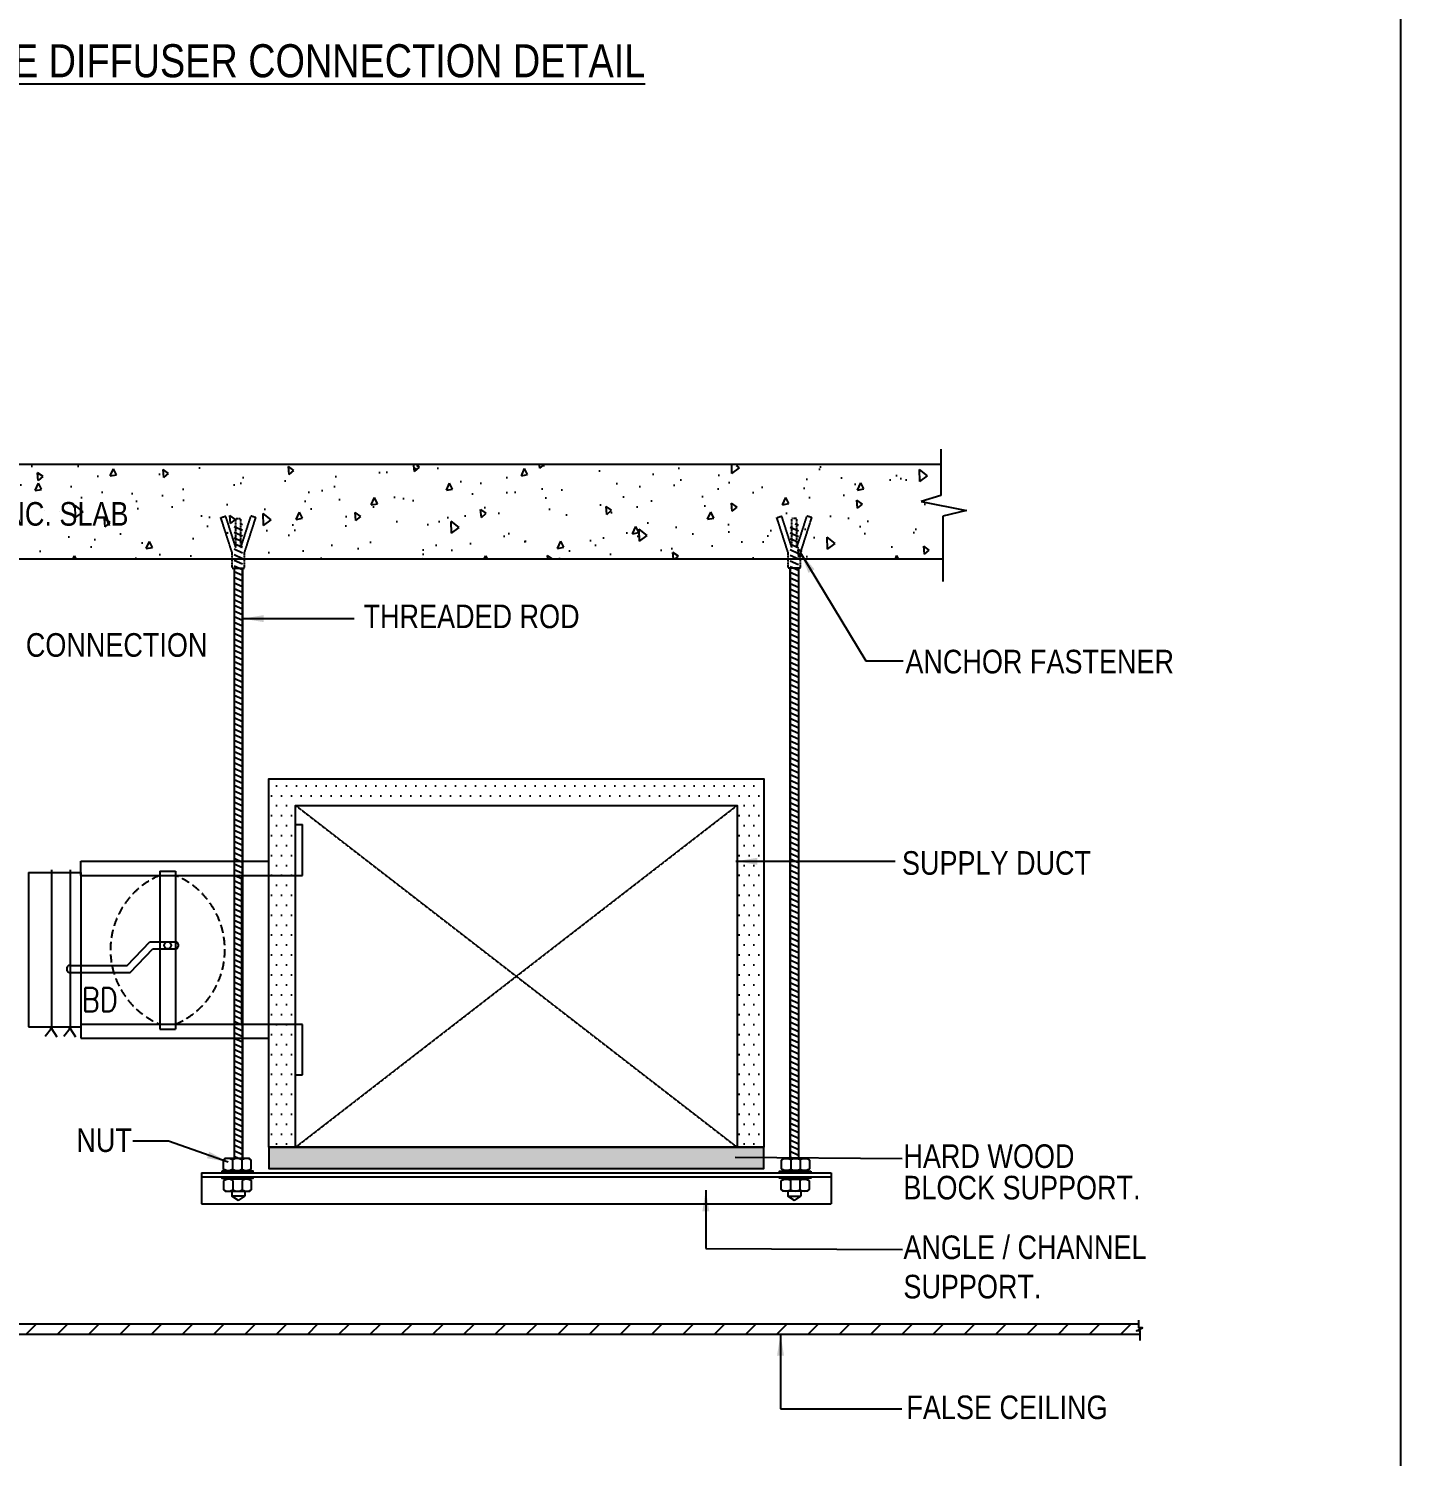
# Model space of a CAD drawing. Header units: millimetres. Extents: x -95178 to 274693, y -2232 to 263302.
# Drawn here: x 93776 to 108319, y 24629 to 39763 of the extents above; entities that cross this region are included whole.
import ezdxf

# ---------------------------------------------------------------- set-up
doc = ezdxf.new("R2010")
doc.units = ezdxf.units.MM
doc.linetypes.add('HIDDEN', pattern=[0.375, 0.25, -0.125])
doc.linetypes.add('HIDDEN2', pattern=[0.1875, 0.125, -0.0625])
for name, color, linetype in [('76-10767-XM-MECH-DETAIL$0$A070T-Det Title', 7, 'Continuous'), ('76-10767-XM-MECH-DETAIL$0$M500T_Mechserv-gen-text', 7, 'Continuous'), ('76-10767-XM-MECH-DETAIL$0$TBK-AS-SHOP$0$25', 7, 'Continuous'), ('DET-SUPP', 65, 'Continuous'), ('INSULATION', 8, 'Continuous')]:
    doc.layers.add(name, color=color, linetype=linetype)
doc.styles.add('76-10767-XM-MECH-DETAIL$0$Arial', font='ARIALN.TTF')
doc.styles.add('76-10767-XM-MECH-DETAIL$0$GHD Standard Arial', font='ARIALN.TTF')
doc.styles.add('ROMANS', font='romans.shx', dxfattribs={"width": 0.8})
doc.dimstyles.new('scale-100', dxfattribs={"dimscale": 225, "dimtxt": 1, "dimasz": 1, "dimexe": 1, "dimexo": 0.5, "dimgap": 0.5, "dimtad": 1, "dimtoh": 1, "dimdec": 0, "dimzin": 0, "dimdsep": 46, "dimtxsty": 'ROMANS', "dimcen": 0, "dimclrd": 15, "dimclre": 15, "dimclrt": 7, "dimadec": 0, "dimazin": 0, "dimtfac": 1, "dimtdec": 0, "dimtofl": 0, "dimtmove": 0, "dimatfit": 3, "dimfxl": 1, "dimtolj": 1, "dimtzin": 0, "dimarcsym": 0})
pattern_1 = [(155, (33841496.847, 299695534.535), (-22.821386134, -48.9406205), [])]

msp = doc.modelspace()

# ---------------------------------------------------------------- hatches: boundary and pattern name
h = msp.add_hatch()
h.set_pattern_fill('AR-CONC', color=256, scale=112.5, angle=45, style=0)
h.set_pattern_definition([(95, (157202.4, -64554.5), (620.496, 520.658), [84.375, -928.125]), (40, (157202.4, -64554.5), (-708.741, 487.989), [67.5, -742.5]), (145.4514, (157254.1, -64511.1), (-88.2444, 1008.647), [71.7077, -788.785]), (91.1842, (157043.3, -64395.4), (980.655, 717.3155), [126.562, -1392.187]), (141.6356, (157125, -64335.6), (-31.386, 1518.426), [107.562, -1183.177]), (36.1842, (157043.3, -64395.4), (-31.388, 1518.426), [101.25, -1113.75]), (66, (157162.6, -64355.6), (795.118, 154.5553), [84.375, -928.125]), (11, (157162.6, -64355.6), (-383.297, 770.4095), [67.5, -742.5]), (116.4514, (157228.9, -64342.7), (411.8216, 924.9644), [71.7077, -788.785]), (82.5, (157202.38, -64554.47), (-255.1423, 274.48854), [0, -733.5, 0, -753.75, 0, -745.3125]), (52.5, (157202.4, -64554.47), (-104.482, 523.0231), [0, -429.75, 0, -716.625, 0, -284.0625]), (12.5, (157025, -64731.86), (442.59544, 406.71086), [0, -281.25, 0, -877.5, 0, -1164.375]), (2.5, (156945.44, -64811.4), (384.2887, 543.5548), [0, -365.625, 0, -582.75, 0, -826.875])])
edge = h.paths.add_edge_path()
edge.add_line((95903.178, 34141.164), (95786.047, 34473.151))
edge.add_arc((96016.033, 34141.429), 403.649, 111.6972933, 124.733859, ccw=False)
edge.add_line((95866.802, 34516.48), (95931.842, 34141.164))
edge.add_line((95931.842, 34141.164), (95995.415, 34141.164))
edge.add_line((95995.415, 34141.164), (95945.993, 34538.955))
edge.add_arc((96016.033, 34141.429), 403.649, 80.0077601, 99.9922399, ccw=False)
edge.add_line((96086.072, 34538.955), (96036.65, 34141.164))
edge.add_line((96036.65, 34141.164), (96100.223, 34141.164))
edge.add_line((96100.223, 34141.164), (96165.263, 34516.48))
edge.add_arc((96016.033, 34141.429), 403.649, 55.266141, 68.3027067, ccw=False)
edge.add_line((96246.018, 34473.151), (96128.887, 34141.164))
edge.add_line((96128.887, 34141.164), (101765.457, 34141.164))
edge.add_line((101765.457, 34141.164), (101648.325, 34473.151))
edge.add_arc((101878.311, 34141.429), 403.649, 111.6972933, 124.733859, ccw=False)
edge.add_line((101729.08, 34516.48), (101794.12, 34141.164))
edge.add_line((101794.12, 34141.164), (101857.693, 34141.164))
edge.add_line((101857.693, 34141.164), (101808.272, 34538.955))
edge.add_arc((101878.311, 34141.429), 403.649, 80.0077601, 99.9922399, ccw=False)
edge.add_line((101948.35, 34538.955), (101898.928, 34141.164))
edge.add_line((101898.928, 34141.164), (101962.502, 34141.164))
edge.add_line((101962.502, 34141.164), (102027.541, 34516.48))
edge.add_arc((101878.311, 34141.429), 403.649, 55.266141, 68.3027067, ccw=False)
edge.add_line((102108.296, 34473.151), (101991.165, 34141.164))
edge.add_line((101991.165, 34141.164), (103341.158, 34141.164))
edge.add_line((103341.158, 34141.164), (103341.158, 35131.913))
edge.add_line((103341.158, 35131.913), (84815.229, 35131.913))
edge.add_line((84815.229, 35131.913), (84815.229, 34141.164))
edge.add_line((84815.229, 34141.164), (95903.178, 34141.164))
h = msp.add_hatch()
h.set_pattern_fill('DOTS', color=256, scale=1687.5, style=0)
h.set_pattern_definition([(0, (322476.12, -84172.46), (52.734375, 105.46875), [0, -105.46875])])
h.paths.add_polyline_path([(96324.914, 28930.614), (96606.164, 28930.614), (96606.164, 30505.594), (96324.914, 30505.594)])
h.paths.add_polyline_path([(96324.914, 27906.288), (96606.164, 27906.288), (96606.164, 28930.614), (96324.914, 28930.614)])
h.paths.add_polyline_path([(96324.914, 30505.594), (96606.164, 30505.594), (96606.164, 31529.92), (101288.18, 31529.92), (101288.18, 27906.288), (101569.43, 27906.288), (101569.43, 31811.17), (96324.914, 31811.17)])
h = msp.add_hatch()
h.set_pattern_fill('GRAVEL', color=256, scale=300, style=0)
h.set_pattern_definition([(228.0128, (322692.122, -83591.206), (-2399.9994696, -2700.0004025), [40.3608, -3995.7264]), (184.9697, (322665.122, -83621.206), (3600.00031546, 299.9973921), [69.2604, -6856.7775]), (132.5104, (322596.122, -83627.206), (2999.9972155, -3300.0026022), [48.8364, -4834.8096]), (267.2737, (322479.122, -83702.206), (299.9988053, 6000.0000885), [63.0714, -6244.0674]), (292.8337, (322476.122, -83765.206), (-1500.0029716, 3599.9989235), [61.8465, -6122.8119]), (357.2737, (322500.122, -83822.206), (-6000.0000885, 299.9988053), [63.0714, -6244.0674]), (37.6942, (322563.122, -83825.206), (-3900.0022037, -2999.99712155), [83.4087, -8257.4547]), (72.2553, (322629.122, -83774.206), (2100.0032288, 6599.99886937), [78.7464, -7795.8963]), (121.4296, (322653.122, -83699.206), (-2400.00247025, 3899.99851095), [63.285, -6265.2219]), (175.2364, (322620.122, -83645.206), (3300.000284, -299.9974598), [72.2496, -3540.2289]), (222.3974, (322548.122, -83639.206), (-3600.00220532, -3299.9976246), [93.4344, -9250.0125]), (138.8141, (322776.122, -83705.206), (-2100.000884, 1799.999194), [31.8903, -3157.1532]), (171.4692, (322752.122, -83684.206), (3899.99948544, -600.002373), [60.6711, -6006.4533]), (225, (322692.12, -83675.2), (-3e-14, -300.0001), [42.4263, -381.8376]), (203.1986, (322671.12, -83639.206), (1499.999919, 600.0003976), [22.8474, -2261.8845]), (291.8014, (322650.12, -83648.206), (-299.999973, 900.000082), [32.3109, -1583.2386]), (30.9638, (322662.12, -83678.206), (899.999407, 600.000745), [52.4787, -1696.8069]), (161.5651, (322707.12, -83651.21), (600.00013, -299.99952), [37.9473, -910.7361]), (16.3895, (322476.122, -83648.206), (3000.0006595, 899.997813), [53.16, -5262.8535]), (70.3462, (322527.122, -83633.206), (-1199.9985742, -3300.0006407), [44.5983, -4415.2224]), (293.1986, (322707.12, -83591.206), (-600.0003976, 1499.999919), [45.6945, -2239.0374]), (343.6105, (322725.122, -83633.206), (-3000.0006595, 899.997813), [53.16, -5262.8535]), (339.444, (322476.12, -83834.206), (-1500.0005534, 599.998799), [51.264, -2511.9372]), (294.7751, (322524.122, -83852.206), (-1499.9976568, 3300.0010266), [42.9534, -4252.3929]), (66.8014, (322710.12, -83891.206), (600.0003976, 1499.999919), [45.6945, -2239.0374]), (17.354, (322728.122, -83849.206), (-3900.0006057, -1199.9983507), [50.2893, -4978.6272]), (69.444, (322563.12, -83891.206), (-599.998799, -1500.0005534), [25.632, -2537.5692]), (101.3099, (322692.12, -83891.206), (-299.99929, 1200.000226), [15.297, -1514.4087]), (165.9638, (322689.12, -83876.206), (900.000164, -299.999417), [61.8465, -1175.085]), (186.009, (322629.122, -83861.206), (2999.9999253, 299.9997952), [57.315, -5674.1769]), (303.6901, (322662.12, -83705.21), (-300.0004, 599.999867), [43.2666, -1038.3987]), (353.1572, (322686.122, -83741.206), (5099.99980964, -600.0023994), [75.5382, -7478.2689]), (60.9454, (322761.122, -83750.206), (-1200.000008, -2100.0001154), [30.8868, -3057.8022]), (90, (322776.12, -83723.2), (-300, 300), [18, -282]), (120.2564, (322623.122, -83852.206), (1199.998466, -2100.0007368), [41.6772, -4126.056]), (48.0128, (322602.122, -83816.206), (2399.9994696, 2700.0004025), [80.7216, -3955.3656]), (0, (322656.12, -83756.2), (300, 300), [78, -222]), (325.3048, (322734.122, -83756.206), (-2999.9982777, 2100.0025829), [47.4342, -4695.9822]), (254.0546, (322773.12, -83783.206), (-299.999967, -1200.000038), [43.6806, -2140.3524]), (207.646, (322761.122, -83825.206), (-5699.99874215, -3000.00231395), [71.1195, -7040.8422]), (175.4261, (322698.122, -83858.206), (-3900.0001675, 299.99844035), [75.2397, -7448.7222])])
h.paths.add_polyline_path([(96324.914, 27906.288), (96324.914, 27681.288), (101569.43, 27681.288), (101569.43, 27906.288)])
h = msp.add_hatch()
h.set_pattern_fill('ANSI31', color=256, scale=1875, style=0)
h.set_pattern_definition([(45, (40218, -18329.7), (-165.72815, 165.72815), [])])
h.paths.add_polyline_path([(105545.568, 25922.662), (105545.568, 26031.976), (89061.163, 26033.569), (89061.163, 25924.255)])
h.paths.add_polyline_path([(83226.187, 25958.749), (83226.187, 25922.662), (86392.209, 25922.662), (86392.209, 26035.162), (83212.423, 26035.162), (83212.423, 25991.32), (83250.302, 25991.32), (83185.993, 25958.749)])
at = {"layer": 'DET-SUPP'}
h = msp.add_hatch(dxfattribs=at)
h.set_pattern_fill('ANSI31', color=8, scale=432, angle=110, style=0)
h.set_pattern_definition(pattern_1)
h.paths.add_polyline_path([(96043.294, 34513.922), (95956.894, 34513.922), (95957.042, 27787.691), (96043.442, 27787.691)])
h = msp.add_hatch(dxfattribs=at)
h.set_pattern_fill('ANSI31', color=8, scale=432, angle=110, style=0)
h.set_pattern_definition(pattern_1)
h.paths.add_polyline_path([(101937.45, 34513.922), (101851.05, 34513.922), (101850.901, 27787.691), (101937.301, 27787.691)])

# ---------------------------------------------------------------- linework, layer by layer
for p, q in [((103447.766, 35306.18), (103447.766, 34813.68)), ((84794.967, 35145.664), (103458.516, 35145.664)), ((103447.766, 34813.68), (103238.266, 34750.68)), ((103238.266, 34750.68), (103720.766, 34656.18)), ((103720.766, 34656.18), (103468.766, 34593.68)), ((103468.766, 34593.68), (103468.766, 33901.68)), ((84815.229, 34141.164), (103458.516, 34141.164)), ((94330.134, 30936.844), (96324.914, 30936.844)), ((94330.134, 30786.844), (94330.134, 30936.844)), ((93776.189, 30816.844), (93776.189, 29181.864)), ((93776.189, 30816.844), (94330.134, 30816.844)), ((94019.904, 30846.697), (94019.904, 29181.864)), ((94217.637, 30846.697), (94217.637, 29181.864)), ((94330.134, 30816.844), (94330.134, 29181.864)), ((94330.134, 30786.844), (95863.853, 30786.844)), ((95166.27, 30832.803), (95335.02, 30832.803)), ((95863.853, 30786.844), (96681.164, 30786.844)), ((96035.088, 30786.844), (96035.088, 29211.864)), ((94820.841, 29832.987), (95063.299, 30084.229)), ((94852.692, 29757.987), (95095.15, 30009.229)), ((95063.299, 30084.229), (95335.02, 30084.229)), ((95095.15, 30009.229), (95335.02, 30009.229)), ((95361.27, 30057.979), (95361.27, 30035.479)), ((94209.673, 29832.987), (94820.841, 29832.987)), ((94183.423, 29806.737), (94183.423, 29784.237)), ((94209.673, 29757.987), (94852.692, 29757.987)), ((94330.134, 29211.864), (95863.853, 29211.864)), ((94330.134, 29211.864), (94330.134, 29061.864)), ((95863.853, 29211.864), (96681.164, 29211.864)), ((93776.189, 29181.864), (94330.134, 29181.864)), ((94018.243, 29163.81), (93953.295, 29081.606)), ((94018.243, 29163.81), (94076.807, 29076.941)), ((94215.976, 29163.81), (94151.027, 29081.606)), ((94215.976, 29163.81), (94274.539, 29076.941)), ((94330.134, 29061.864), (96324.914, 29061.864)), ((95166.27, 29158.012), (95335.02, 29158.012)), ((96324.914, 27906.288), (101569.43, 27906.288)), ((95937.878, 27772.978), (95937.878, 27673.828)), ((96038.545, 27772.978), (96038.545, 27673.828)), ((101855.798, 27772.978), (101855.798, 27673.828)), ((101956.465, 27772.978), (101956.465, 27673.828)), ((95609.477, 27636.288), (102284.867, 27636.288)), ((95609.477, 27636.288), (95609.477, 27305.557)), ((95609.477, 27591.288), (102284.867, 27591.288)), ((95941.484, 27553.196), (95941.484, 27454.046)), ((96042.151, 27553.196), (96042.151, 27454.046)), ((101852.193, 27553.196), (101852.193, 27454.046)), ((101952.86, 27553.196), (101952.86, 27454.046)), ((102284.867, 27636.288), (102284.867, 27305.557)), ((95930.453, 27439.332), (95930.453, 27386.598)), ((96070.031, 27439.332), (96070.031, 27386.598)), ((101824.312, 27439.332), (101824.312, 27386.598)), ((101963.891, 27439.332), (101963.891, 27386.598)), ((95609.477, 27305.557), (102284.867, 27305.557)), ((96070.031, 27386.598), (95930.453, 27386.598)), ((96000.242, 27341.82), (95930.453, 27386.598)), ((96000.242, 27341.82), (96070.031, 27386.598)), ((101894.101, 27341.82), (101824.312, 27386.598)), ((101824.312, 27386.598), (101963.891, 27386.598)), ((101894.101, 27341.82), (101963.891, 27386.598)), ((105547.56, 26031.976), (89061.163, 26031.976)), ((105561.325, 25922.662), (89061.163, 25922.662))]:
    msp.add_line(p, q)
at = {"linetype": 'HIDDEN'}
for p, q in [((96606.164, 31529.92), (101288.18, 27906.288)), ((96606.164, 27906.288), (101288.18, 31529.92)), ((96606.164, 31326.045), (96681.164, 31326.045)), ((96681.164, 30786.844), (96681.164, 31326.045)), ((95166.27, 30832.803), (95166.27, 29158.012)), ((95335.02, 30832.803), (95335.02, 29158.012)), ((96681.164, 28672.663), (96681.164, 29211.864)), ((96606.164, 28672.663), (96681.164, 28672.663))]:
    msp.add_line(p, q, dxfattribs=at)
for points in [[(37907.159, 54546.49), (108319.436, 54546.49), (108319.436, -2232.437), (37907.159, -2232.437)], [(96606.164, 27906.288), (96606.164, 31529.92), (101288.18, 31529.92), (101288.18, 27906.288)], [(95839.891, 27769.833), (95839.891, 27676.972), (95857.749, 27659.114), (96118.674, 27659.114), (96136.532, 27676.972), (96136.532, 27769.833), (96118.674, 27787.691), (95857.749, 27787.691)], [(102054.452, 27769.833), (102054.452, 27676.972), (102036.594, 27659.114), (101775.669, 27659.114), (101757.811, 27676.972), (101757.811, 27769.833), (101775.669, 27787.691), (102036.594, 27787.691)], [(95825.575, 27653.222), (95825.575, 27642.413), (96157.273, 27642.413), (96157.273, 27653.222)], [(95825.575, 27588.368), (95825.575, 27577.559), (96157.273, 27577.559), (96157.273, 27588.368)], [(95843.497, 27550.051), (95843.497, 27457.19), (95861.355, 27439.332), (96122.28, 27439.332), (96140.138, 27457.19), (96140.138, 27550.051), (96122.28, 27567.909), (95861.355, 27567.909)], [(102068.769, 27653.222), (102068.769, 27642.413), (101737.07, 27642.413), (101737.07, 27653.222)], [(102068.769, 27588.368), (102068.769, 27577.559), (101737.07, 27577.559), (101737.07, 27588.368)], [(102050.846, 27550.051), (102050.846, 27457.19), (102032.989, 27439.332), (101772.063, 27439.332), (101754.206, 27457.19), (101754.206, 27550.051), (101772.063, 27567.909), (102032.989, 27567.909)]]:
    msp.add_lwpolyline(points, close=True)
for points in [[(96606.164, 27906.288), (96324.914, 27906.288), (96324.914, 31811.17), (101569.43, 31811.17), (101569.43, 27906.288), (101288.18, 27906.288)], [(96324.914, 27906.288), (96324.914, 27681.288), (101569.43, 27681.288), (101569.43, 27906.288)], [(105561.325, 25858.006), (105561.325, 25958.749), (105521.131, 25958.749), (105585.44, 25991.32), (105547.56, 25991.32), (105547.56, 26073.51)]]:
    msp.add_lwpolyline(points)
at = {"const_width": 18.75}
for points in [[(94008.868, 29163.81, 1), (94027.618, 29163.81, 1)], [(94206.601, 29163.81, 1), (94225.351, 29163.81, 1)]]:
    msp.add_lwpolyline(points, format="xyb", close=True, dxfattribs=at)
msp.add_circle((95250.645, 30046.473), 37.756)
at = {"linetype": 'HIDDEN', "ltscale": 350}
for centre, start, end in [((95498.632, 29999.354), 112.8823081, 247.1176919), ((95002.658, 29999.354), 292.8823081, 67.1176919)]:
    msp.add_arc(centre, 854.755, start, end, dxfattribs=at)
for centre, radius, start, end in [((95335.02, 30057.979), 26.25, 0, 90), ((95335.02, 30035.479), 26.25, 270, 0), ((94209.673, 29806.737), 26.25, 90, 180), ((94209.673, 29784.237), 26.25, 180, 270), ((95891.264, 27697.287), 88.893, 58.3726922, 125.3035863), ((95989.251, 27698.798), 88.893, 56.4457629, 125.3035863), ((96085.16, 27697.287), 88.893, 54.6964137, 121.6273078), ((101809.183, 27697.287), 88.893, 58.3726922, 125.3035863), ((101905.093, 27698.798), 88.893, 54.6964137, 123.5542371), ((102003.08, 27697.287), 88.893, 54.6964137, 121.6273078), ((95891.264, 27749.518), 88.893, 234.6964137, 301.6273078), ((95894.869, 27477.505), 88.893, 58.3726922, 125.3035863), ((95988.212, 27752.565), 93.451, 237.4109769, 302.5890231), ((96085.16, 27749.518), 88.893, 238.3726922, 305.3035863), ((96088.766, 27477.505), 88.893, 54.6964137, 121.6273078), ((101805.578, 27477.505), 88.893, 58.3726922, 125.3035863), ((101809.183, 27749.518), 88.893, 234.6964137, 301.6273078), ((101906.131, 27752.565), 93.451, 237.4109769, 302.5890231), ((101999.474, 27477.505), 88.893, 54.6964137, 121.6273078), ((102003.08, 27749.518), 88.893, 238.3726922, 305.3035863), ((95894.869, 27529.736), 88.893, 234.6964137, 301.6273078), ((95991.817, 27532.783), 93.451, 237.4109769, 302.5890231), ((96088.766, 27529.736), 88.893, 238.3726922, 305.3035863), ((101805.578, 27529.736), 88.893, 234.6964137, 301.6273078), ((101902.526, 27532.783), 93.451, 237.4109769, 302.5890231), ((101999.474, 27529.736), 88.893, 238.3726922, 305.3035863)]:
    msp.add_arc(centre, radius, start, end)
at = {"layer": 'INSULATION', "color": 7, "linetype": 'HIDDEN2'}
for p, q in [((95814.59, 34579.325), (95865.988, 34595.884)), ((95935.222, 34204.891), (95814.59, 34579.325)), ((95973.022, 34263.659), (95865.988, 34595.884)), ((95973.022, 34263.659), (95973.022, 34568.772)), ((95973.022, 34568.772), (96027.022, 34568.772)), ((96027.022, 34263.659), (96134.055, 34595.884)), ((96027.022, 34263.659), (96027.022, 34568.772)), ((96064.822, 34204.891), (96185.454, 34579.325)), ((96185.454, 34579.325), (96134.055, 34595.884)), ((101708.89, 34579.325), (101760.288, 34595.884)), ((101829.522, 34204.891), (101708.89, 34579.325)), ((101867.322, 34263.659), (101760.288, 34595.884)), ((101921.322, 34568.772), (101867.322, 34568.772)), ((101867.322, 34263.659), (101867.322, 34568.772)), ((101921.322, 34263.659), (102028.355, 34595.884)), ((101921.322, 34263.659), (101921.322, 34568.772)), ((101959.122, 34204.891), (102079.754, 34579.325)), ((102079.754, 34579.325), (102028.355, 34595.884)), ((95935.222, 34096.891), (95935.222, 34204.891)), ((96064.822, 34096.891), (96064.822, 34204.891)), ((101829.522, 34096.891), (101829.522, 34204.891)), ((101959.122, 34096.891), (101959.122, 34204.891)), ((95935.222, 34042.891), (95935.222, 34096.891)), ((96064.822, 34042.891), (96064.822, 34096.891)), ((101829.522, 34042.891), (101829.522, 34096.891)), ((101959.122, 34042.891), (101959.122, 34096.891))]:
    msp.add_line(p, q, dxfattribs=at)
at = {"layer": 'INSULATION', "color": 7}
for p, q in [((95935.222, 34042.891), (96064.822, 34042.891)), ((95957.042, 34042.891), (95957.042, 27787.691)), ((95957.042, 34042.891), (95957.042, 27787.691)), ((96043.442, 27787.691), (96043.442, 34042.891)), ((96043.442, 34042.891), (96043.442, 27787.691)), ((101959.122, 34042.891), (101829.522, 34042.891)), ((101850.901, 27787.691), (101850.901, 34042.891)), ((101850.901, 34042.891), (101850.901, 27787.691)), ((101937.301, 34042.891), (101937.301, 27787.691)), ((101937.301, 34042.891), (101937.301, 27787.691))]:
    msp.add_line(p, q, dxfattribs=at)

# ---------------------------------------------------------------- texts
at = {"style": 'ROMANS', "width": 0.85}
msp.add_text('BD', height=250, dxfattribs=at).set_placement((94340.351, 29345.025))
at = {"layer": '76-10767-XM-MECH-DETAIL$0$A070T-Det Title', "style": '76-10767-XM-MECH-DETAIL$0$Arial'}
msp.add_text('%%USQUARE DIFFUSER CONNECTION DETAIL', height=350, rotation=360, dxfattribs=at).set_placement((92185.257, 39246.518))
at = {"layer": '76-10767-XM-MECH-DETAIL$0$M500T_Mechserv-gen-text', "style": '76-10767-XM-MECH-DETAIL$0$Arial'}
for s, p in [('THREADED ROD', (97327.438, 33407.885)), ('HARD WOOD  ', (103050.378, 27686.877)), ('BLOCK SUPPORT.', (103050.378, 27353.239))]:
    msp.add_text(s, height=250, dxfattribs=at).set_placement(p)
at = {"layer": '76-10767-XM-MECH-DETAIL$0$M500T_Mechserv-gen-text', "char_height": 250, "attachment_point": 1, "style": '76-10767-XM-MECH-DETAIL$0$Arial'}
for s, insert, width in [('FLEXIBLE CONNECTION', (92330.874, 33354.79), 3535.23026), ('NUT', (94283.234, 28105.958), 2578.10368), ('ANGLE / CHANNEL SUPPORT.', (103050.378, 26970.891), 2578.10368), ('FALSE CEILING', (103082.048, 25274.624), 2983.80827)]:
    msp.add_mtext(s, dxfattribs=dict(at, insert=insert, width=width))
at = {"layer": '76-10767-XM-MECH-DETAIL$0$TBK-AS-SHOP$0$25', "color": 7, "style": '76-10767-XM-MECH-DETAIL$0$Arial'}
msp.add_text('SUPPLY DUCT', height=250, dxfattribs=at).set_placement((103035.09, 30794.273))
at = {"layer": '76-10767-XM-MECH-DETAIL$0$TBK-AS-SHOP$0$25', "color": 7, "insert": (92968.708, 34744.071, 0), "char_height": 250, "width": 1970.92104, "attachment_point": 1, "style": '76-10767-XM-MECH-DETAIL$0$GHD Standard Arial'}
msp.add_mtext('\\pi132.54442;CONC. SLAB', dxfattribs=at)
at = {"layer": '76-10767-XM-MECH-DETAIL$0$TBK-AS-SHOP$0$25', "color": 7, "insert": (103071.62, 33178.487), "char_height": 250, "width": 3195.28736, "attachment_point": 1, "line_spacing_factor": 0.8, "style": '76-10767-XM-MECH-DETAIL$0$GHD Standard Arial'}
msp.add_mtext('ANCHOR FASTENER', dxfattribs=at)

# ---------------------------------------------------------------- leaders
at = {"layer": '76-10767-XM-MECH-DETAIL$0$TBK-AS-SHOP$0$25', "color": 7}
for points in [[(101959.122, 34204.891), (102652.52, 33061.911), (103046.135, 33061.911)], [(96043.442, 33508.965), (97229.178, 33508.965)], [(101275.145, 30936.979), (102963.651, 30936.979)], [(95891.264, 27749.518), (95260.314, 27972.153), (94882.903, 27972.153)], [(101266.429, 27799.594), (103036.552, 27787.808)], [(100955.74, 27452.501), (100955.74, 26833.988), (103039.952, 26822.202)], [(101747.695, 25922.662), (101747.695, 25133.839), (103034.911, 25133.839)]]:
    msp.add_leader(points, dimstyle='scale-100', override={"dimtad": 0, "dimclrd": 0}, dxfattribs=at)

doc.saveas('drawing.dxf')
